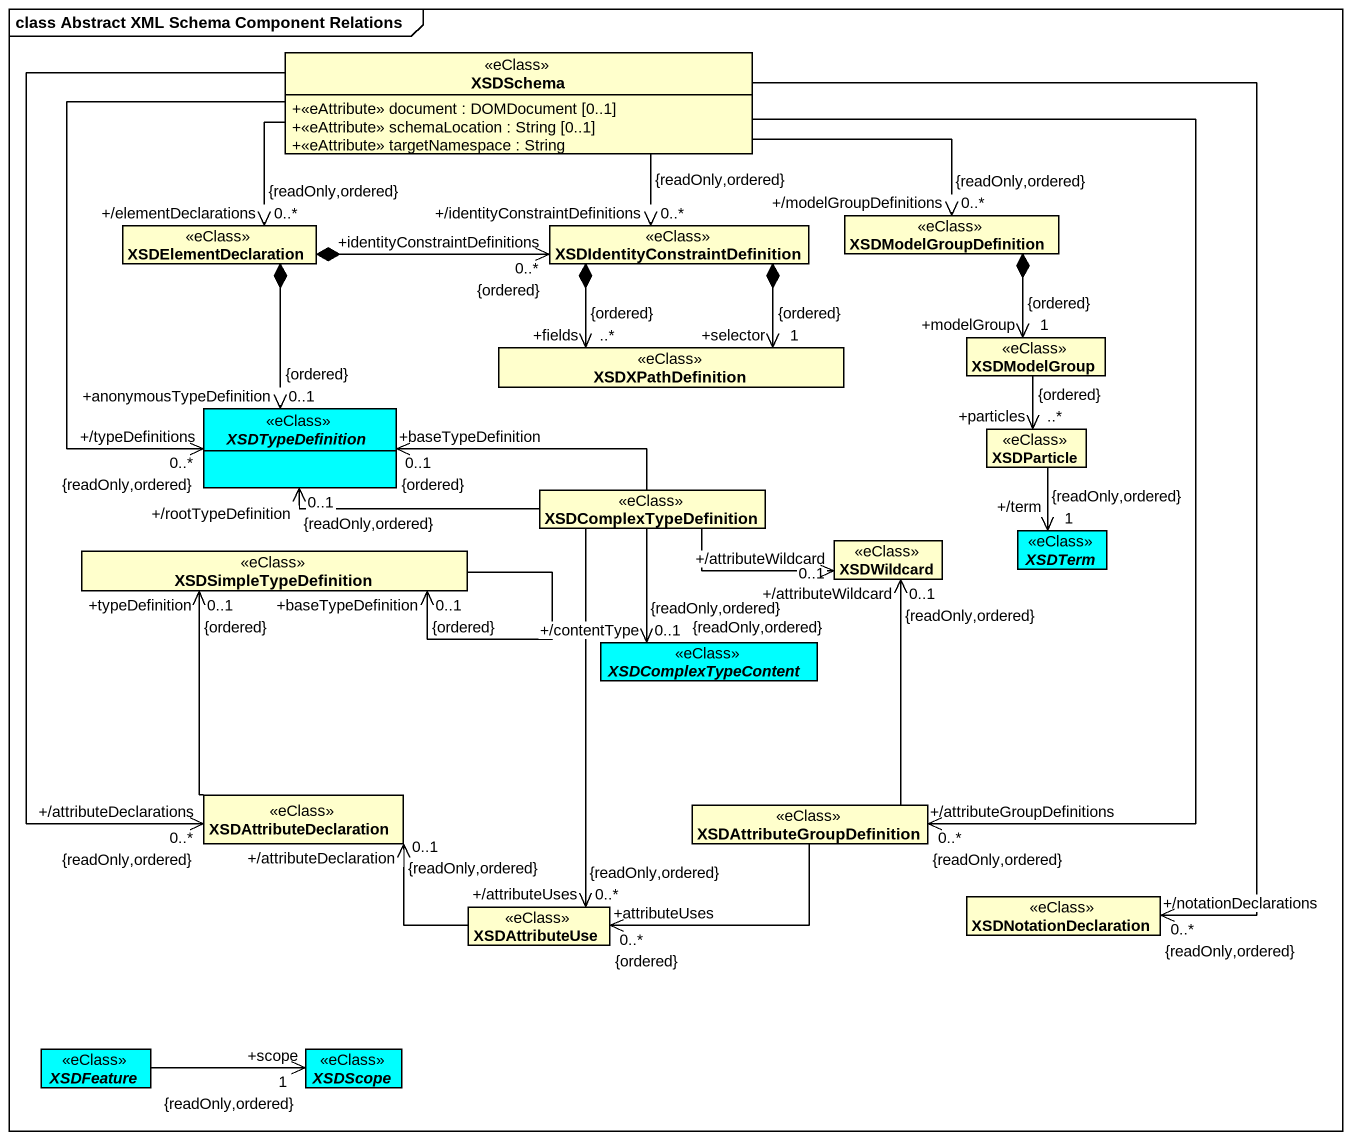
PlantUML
@startuml
mainframe class Abstract XML Schema Component Relations
hide circle
hide empty members
skinparam classAttributeIconSize 0
class XSDSchema <<eClass>> {
  +<<eAttribute>> document : DOMDocument [0..1]
  +<<eAttribute>> schemaLocation : String [0..1]
  +<<eAttribute>> targetNamespace : String
}
class XSDModelGroupDefinition <<eClass>>
class XSDElementDeclaration <<eClass>>
class "XSDIdentityConstraintDefinition" as XSDIdentityConstraintDefinit <<eClass>>
class XSDModelGroup <<eClass>>
abstract class XSDTypeDefinition <<eClass>> #00FFFF
class XSDXPathDefinition <<eClass>>
class XSDParticle <<eClass>>
class XSDComplexTypeDefinition <<eClass>>
class XSDWildcard <<eClass>>
abstract class XSDTerm <<eClass>> #00FFFF
class XSDSimpleTypeDefinition <<eClass>>
abstract class XSDComplexTypeContent <<eClass>> #00FFFF
class XSDAttributeDeclaration <<eClass>>
class XSDAttributeGroupDefinition <<eClass>>
class XSDAttributeUse <<eClass>>
class XSDNotationDeclaration <<eClass>>
abstract class XSDFeature <<eClass>> #00FFFF
abstract class XSDScope <<eClass>> #00FFFF
XSDSchema -left-> "+/elementDeclarations\n0..*\n{readOnly,ordered}" XSDElementDeclaration
XSDSchema --> "+/attributeDeclarations\n0..*\n{readOnly,ordered}" XSDAttributeDeclaration
XSDSchema --> "+/attributeGroupDefinitions\n0..*\n{readOnly,ordered}" XSDAttributeGroupDefinition
XSDSchema --> "+/notationDeclarations\n0..*\n{readOnly,ordered}" XSDNotationDeclaration
XSDModelGroupDefinition "+/modelGroupDefinitions\n0..*\n{readOnly,ordered}" <-left- XSDSchema
XSDModelGroupDefinition *--> "+modelGroup\n{ordered}\n1" XSDModelGroup
XSDElementDeclaration *-right-> "+identityConstraintDefinitions\n0..*\n{ordered}" XSDIdentityConstraintDefinit
XSDIdentityConstraintDefinit "+/identityConstraintDefinitions\n0..*\n{readOnly,ordered}" <-up- XSDSchema
XSDIdentityConstraintDefinit *--> "+fields\n..*\n{ordered}" XSDXPathDefinition
XSDTypeDefinition "+/typeDefinitions\n0..*\n{readOnly,ordered}" <-up- XSDSchema
XSDTypeDefinition "+anonymousTypeDefinition\n0..1\n{ordered}" <-up-* XSDElementDeclaration
XSDTypeDefinition "+/rootTypeDefinition\n{readOnly,ordered}\n0..1" <-right- XSDComplexTypeDefinition
XSDXPathDefinition "+selector\n{ordered}\n1" <-up-* XSDIdentityConstraintDefinit
XSDParticle "+particles\n..*\n{ordered}" <-up- XSDModelGroup
XSDParticle --> "+/term\n{readOnly,ordered}\n1" XSDTerm
XSDComplexTypeDefinition -left-> "+baseTypeDefinition\n{ordered}\n0..1" XSDTypeDefinition
XSDComplexTypeDefinition -right-> "+/attributeWildcard\n0..1\n{readOnly,ordered}" XSDWildcard
XSDSimpleTypeDefinition "+baseTypeDefinition\n{ordered}\n0..1" <-- XSDSimpleTypeDefinition
XSDSimpleTypeDefinition "+typeDefinition\n{ordered}\n0..1" <-- XSDAttributeDeclaration
XSDComplexTypeContent "+/contentType\n0..1\n{readOnly,ordered}" <-up- XSDComplexTypeDefinition
XSDAttributeGroupDefinition -up-> "+/attributeWildcard\n0..1\n{readOnly,ordered}" XSDWildcard
XSDAttributeGroupDefinition -left-> "+attributeUses\n0..*\n{ordered}" XSDAttributeUse
XSDAttributeUse "+/attributeUses\n0..*\n{readOnly,ordered}" <-up- XSDComplexTypeDefinition
XSDAttributeUse -left-> "+/attributeDeclaration\n{readOnly,ordered}\n0..1" XSDAttributeDeclaration
XSDFeature -right-> "+scope\n1\n{readOnly,ordered}" XSDScope
@enduml
